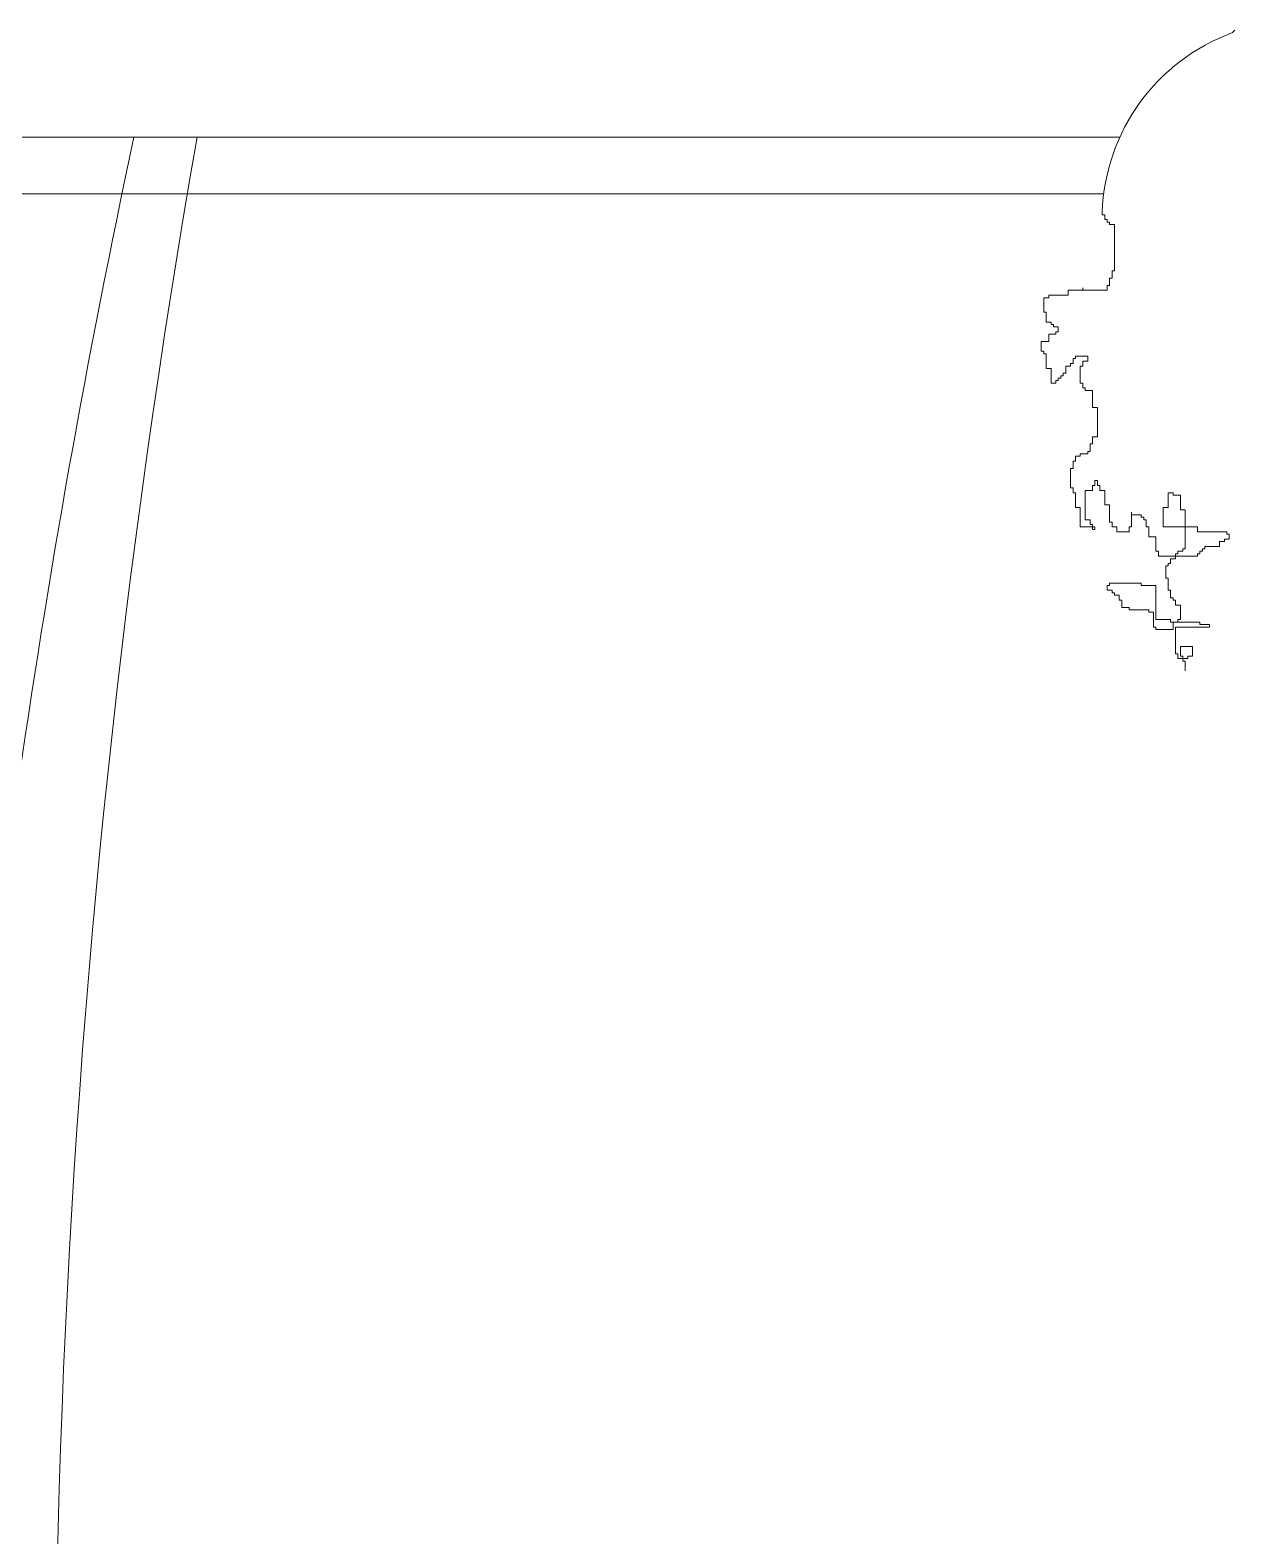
# Model space of a CAD drawing. Header units: millimetres. Extents: x 485872 to 486142, y -52344 to -52207.
# Drawn here: x 486103.331 to 486103.756, y -52333.97 to -52333.439 of the extents above; entities that cross this region are included whole.
import ezdxf

# ---------------------------------------------------------------- set-up
doc = ezdxf.new("R2010")
doc.units = ezdxf.units.MM
doc.header["$LTSCALE"] = 15
doc.layers.add('G', color=8, linetype='Continuous')

# ---------------------------------------------------------------- blocks, each defined once
blk = doc.blocks.new('A$C40DE41E0')
at = {"linetype": 'Continuous', "lineweight": 9, "ltscale": 0.8}
blk.add_lwpolyline([(87.77, 430.57, -0.112305), (501.18, 420.41, -0.343237), (538.89, 371.94), (538.89, 0), (522.89, 0, -0.045594), (497.74, 326.81), (84.56, 326.81, -0.02407), (54.32, 0), (34.71, 0, 0.067421), (0, 900), (22.31, 900, -0.034591), (89.21, 430.86, -0.034591)], format="xyb", dxfattribs=at)
blk = doc.blocks.new('sf')
at = {"color": 84, "lineweight": 5}
for p, q in [((17719.8, 471950.5), (17721.4, 471952.2)), ((17632, 471827.8), (17632, 471829.5)), ((17633.7, 471827.8), (17632, 471827.8)), ((17633.7, 471824.5), (17633.7, 471827.8)), ((17635.3, 471824.5), (17633.7, 471824.5)), ((17635.3, 471822.9), (17635.3, 471824.5)), ((17637, 471822.9), (17635.3, 471822.9)), ((17637, 471821.2), (17637, 471822.9)), ((17640.3, 471821.2), (17637, 471821.2)), ((17640.3, 471790), (17640.3, 471821.2)), ((17637, 471780.2), (17637, 471785.1)), ((17637, 471785.1), (17638.6, 471785.1)), ((17638.6, 471785.1), (17638.6, 471790)), ((17638.6, 471790), (17640.3, 471790)), ((17609, 471773.6), (17609, 471776.9)), ((17609, 471776.9), (17618.9, 471776.9)), ((17618.9, 471776.9), (17618.9, 471778.5)), ((17618.9, 471778.5), (17618.9, 471776.9)), ((17618.9, 471776.9), (17635.3, 471776.9)), ((17635.3, 471776.9), (17635.3, 471780.2)), ((17635.3, 471780.2), (17637, 471780.2)), ((17592.6, 471762.1), (17592.6, 471771.9)), ((17592.6, 471771.9), (17595.9, 471771.9)), ((17595.9, 471773.6), (17609, 471773.6)), ((17595.9, 471771.9), (17595.9, 471773.6)), ((17594.2, 471762.1), (17592.6, 471762.1)), ((17594.2, 471755.5), (17594.2, 471762.1)), ((17597.5, 471755.5), (17594.2, 471755.5)), ((17597.5, 471753.9), (17597.5, 471755.5)), ((17599.1, 471753.9), (17597.5, 471753.9)), ((17599.1, 471752.2), (17599.1, 471753.9)), ((17595.9, 471747.3), (17600.8, 471747.3)), ((17595.9, 471742.4), (17595.9, 471747.3)), ((17602.4, 471752.2), (17599.1, 471752.2)), ((17600.8, 471747.3), (17600.8, 471748.9)), ((17600.8, 471748.9), (17602.4, 471748.9)), ((17602.4, 471748.9), (17602.4, 471752.2)), ((17590.9, 471735.8), (17590.9, 471742.4)), ((17590.9, 471742.4), (17595.9, 471742.4)), ((17592.6, 471735.8), (17590.9, 471735.8)), ((17592.6, 471734.2), (17592.6, 471735.8)), ((17594.2, 471734.2), (17592.6, 471734.2)), ((17594.2, 471724.3), (17594.2, 471734.2)), ((17597.5, 471724.3), (17594.2, 471724.3)), ((17597.5, 471714.4), (17597.5, 471724.3)), ((17610.7, 471725.9), (17607.4, 471725.9)), ((17607.4, 471725.9), (17607.4, 471721)), ((17612.3, 471727.6), (17610.7, 471727.6)), ((17610.7, 471727.6), (17610.7, 471725.9)), ((17613.9, 471730.9), (17612.3, 471730.9)), ((17612.3, 471730.9), (17612.3, 471727.6)), ((17622.2, 471732.5), (17613.9, 471732.5)), ((17613.9, 471732.5), (17613.9, 471730.9)), ((17617.2, 471714.4), (17617.2, 471725.9)), ((17617.2, 471725.9), (17618.9, 471725.9)), ((17618.9, 471725.9), (17618.9, 471729.2)), ((17618.9, 471729.2), (17622.2, 471729.2)), ((17622.2, 471729.2), (17622.2, 471732.5)), ((17600.8, 471714.4), (17597.5, 471714.4)), ((17602.4, 471716.1), (17600.8, 471716.1)), ((17600.8, 471716.1), (17600.8, 471714.4)), ((17604.1, 471717.7), (17602.4, 471717.7)), ((17602.4, 471717.7), (17602.4, 471716.1)), ((17605.7, 471719.4), (17604.1, 471719.4)), ((17604.1, 471719.4), (17604.1, 471717.7)), ((17607.4, 471721), (17605.7, 471721)), ((17605.7, 471721), (17605.7, 471719.4)), ((17618.9, 471714.4), (17617.2, 471714.4)), ((17618.9, 471711.1), (17618.9, 471714.4)), ((17620.5, 471711.1), (17618.9, 471711.1)), ((17620.5, 471709.5), (17620.5, 471711.1)), ((17625.5, 471709.5), (17620.5, 471709.5)), ((17625.5, 471698), (17625.5, 471709.5)), ((17628.7, 471698), (17625.5, 471698)), ((17628.7, 471678.3), (17628.7, 471698)), ((17623.8, 471668.4), (17623.8, 471673.4)), ((17623.8, 471673.4), (17625.5, 471673.4)), ((17625.5, 471678.3), (17628.7, 471678.3)), ((17625.5, 471673.4), (17625.5, 471678.3)), ((17613.9, 471661.9), (17613.9, 471665.1)), ((17613.9, 471665.1), (17617.2, 471665.1)), ((17617.2, 471665.1), (17617.2, 471666.8)), ((17617.2, 471666.8), (17622.2, 471666.8)), ((17622.2, 471666.8), (17622.2, 471668.4)), ((17622.2, 471668.4), (17623.8, 471668.4)), ((17610.7, 471643.8), (17610.7, 471656.9)), ((17610.7, 471656.9), (17612.3, 471656.9)), ((17612.3, 471656.9), (17612.3, 471661.9)), ((17612.3, 471661.9), (17613.9, 471661.9)), ((17612.3, 471643.8), (17610.7, 471643.8)), ((17612.3, 471640.5), (17612.3, 471643.8)), ((17625.5, 471642.1), (17620.5, 471642.1)), ((17620.5, 471642.1), (17620.5, 471622.4)), ((17627.1, 471645.4), (17625.5, 471645.4)), ((17625.5, 471645.4), (17625.5, 471642.1)), ((17628.7, 471648.7), (17627.1, 471648.7)), ((17627.1, 471648.7), (17627.1, 471645.4)), ((17628.7, 471645.4), (17628.7, 471648.7)), ((17630.4, 471645.4), (17628.7, 471645.4)), ((17630.4, 471642.1), (17630.4, 471645.4)), ((17633.7, 471642.1), (17630.4, 471642.1)), ((17633.7, 471632.3), (17633.7, 471642.1)), ((17613.9, 471640.5), (17612.3, 471640.5)), ((17613.9, 471630.6), (17613.9, 471640.5)), ((17637, 471632.3), (17633.7, 471632.3)), ((17637, 471620.8), (17637, 471632.3)), ((17679.7, 471640.5), (17676.4, 471640.5)), ((17676.4, 471640.5), (17676.4, 471630.6)), ((17679.7, 471638.9), (17679.7, 471640.5)), ((17684.7, 471638.9), (17679.7, 471638.9)), ((17684.7, 471629), (17684.7, 471638.9)), ((17617.2, 471630.6), (17613.9, 471630.6)), ((17617.2, 471617.5), (17617.2, 471630.6)), ((17620.5, 471622.4), (17623.8, 471622.4)), ((17623.8, 471622.4), (17623.8, 471619.1)), ((17651.8, 471625.7), (17651.8, 471627.4)), ((17651.8, 471627.4), (17651.8, 471617.5)), ((17658.3, 471625.7), (17651.8, 471625.7)), ((17658.3, 471624.1), (17658.3, 471625.7)), ((17660, 471624.1), (17658.3, 471624.1)), ((17660, 471622.4), (17660, 471624.1)), ((17661.6, 471622.4), (17660, 471622.4)), ((17661.6, 471617.5), (17661.6, 471622.4)), ((17676.4, 471630.6), (17673.1, 471630.6)), ((17673.1, 471630.6), (17673.1, 471617.5)), ((17687.9, 471629), (17684.7, 471629)), ((17687.9, 471602.7), (17687.9, 471629)), ((17627.1, 471617.5), (17617.2, 471617.5)), ((17623.8, 471619.1), (17625.5, 471619.1)), ((17625.5, 471619.1), (17625.5, 471615.8)), ((17625.5, 471615.8), (17627.1, 471615.8)), ((17627.1, 471615.8), (17627.1, 471617.5)), ((17638.6, 471620.8), (17637, 471620.8)), ((17638.6, 471617.5), (17638.6, 471620.8)), ((17641.9, 471617.5), (17638.6, 471617.5)), ((17641.9, 471614.2), (17641.9, 471617.5)), ((17650.1, 471614.2), (17641.9, 471614.2)), ((17651.8, 471617.5), (17650.1, 471617.5)), ((17650.1, 471617.5), (17650.1, 471614.2)), ((17663.3, 471617.5), (17661.6, 471617.5)), ((17663.3, 471610.9), (17663.3, 471617.5)), ((17673.1, 471617.5), (17696.2, 471617.5)), ((17696.2, 471617.5), (17696.2, 471614.2)), ((17696.2, 471614.2), (17715.9, 471614.2)), ((17715.9, 471614.2), (17715.9, 471612.6)), ((17715.9, 471612.6), (17717.5, 471612.6)), ((17717.5, 471612.6), (17717.5, 471609.3)), ((17668.2, 471610.9), (17663.3, 471610.9)), ((17668.2, 471601.1), (17668.2, 471610.9)), ((17686.3, 471602.7), (17687.9, 471602.7)), ((17686.3, 471601.1), (17686.3, 471602.7)), ((17701.1, 471602.7), (17699.5, 471602.7)), ((17699.5, 471602.7), (17699.5, 471601.1)), ((17711, 471604.3), (17701.1, 471604.3)), ((17701.1, 471604.3), (17701.1, 471602.7)), ((17711, 471607.6), (17711, 471604.3)), ((17714.3, 471607.6), (17711, 471607.6)), ((17717.5, 471609.3), (17714.3, 471609.3)), ((17714.3, 471609.3), (17714.3, 471607.6)), ((17669.9, 471601.1), (17668.2, 471601.1)), ((17669.9, 471597.8), (17669.9, 471601.1)), ((17696.2, 471597.8), (17669.9, 471597.8)), ((17676.4, 471591.2), (17676.4, 471592.8)), ((17676.4, 471592.8), (17678.1, 471592.8)), ((17678.1, 471592.8), (17678.1, 471596.1)), ((17678.1, 471596.1), (17681.4, 471596.1)), ((17681.4, 471596.1), (17681.4, 471599.4)), ((17681.4, 471599.4), (17683, 471599.4)), ((17683, 471601.1), (17686.3, 471601.1)), ((17683, 471599.4), (17683, 471601.1)), ((17697.8, 471599.4), (17696.2, 471599.4)), ((17696.2, 471599.4), (17696.2, 471597.8)), ((17699.5, 471601.1), (17697.8, 471601.1)), ((17697.8, 471601.1), (17697.8, 471599.4)), ((17674.8, 471583), (17674.8, 471591.2)), ((17674.8, 471591.2), (17676.4, 471591.2)), ((17676.4, 471583), (17674.8, 471583)), ((17676.4, 471574.8), (17676.4, 471583)), ((17637, 471578.1), (17635.3, 471578.1)), ((17635.3, 471578.1), (17635.3, 471574.8)), ((17635.3, 471574.8), (17638.6, 471574.8)), ((17658.3, 471579.7), (17637, 471579.7)), ((17637, 471579.7), (17637, 471578.1)), ((17638.6, 471574.8), (17638.6, 471573.1)), ((17638.6, 471573.1), (17640.3, 471573.1)), ((17640.3, 471573.1), (17640.3, 471571.5)), ((17640.3, 471571.5), (17643.5, 471571.5)), ((17643.5, 471571.5), (17643.5, 471568.2)), ((17658.3, 471578.1), (17658.3, 471579.7)), ((17668.2, 471578.1), (17658.3, 471578.1)), ((17668.2, 471555.1), (17668.2, 471578.1)), ((17678.1, 471574.8), (17676.4, 471574.8)), ((17678.1, 471569.8), (17678.1, 471574.8)), ((17643.5, 471568.2), (17645.2, 471568.2)), ((17645.2, 471568.2), (17645.2, 471563.3)), ((17645.2, 471563.3), (17650.1, 471563.3)), ((17650.1, 471563.3), (17650.1, 471561.6)), ((17650.1, 471561.6), (17663.3, 471561.6)), ((17663.3, 471561.6), (17663.3, 471560)), ((17679.7, 471569.8), (17678.1, 471569.8)), ((17679.7, 471568.2), (17679.7, 471569.8)), ((17681.4, 471568.2), (17679.7, 471568.2)), ((17681.4, 471564.9), (17681.4, 471568.2)), ((17684.7, 471564.9), (17681.4, 471564.9)), ((17684.7, 471555.1), (17684.7, 471564.9)), ((17663.3, 471560), (17666.6, 471560)), ((17666.6, 471560), (17666.6, 471550.1)), ((17678.1, 471555.1), (17668.2, 471555.1)), ((17678.1, 471553.4), (17678.1, 471555.1)), ((17697.8, 471553.4), (17678.1, 471553.4)), ((17679.7, 471548.5), (17679.7, 471553.4)), ((17679.7, 471553.4), (17683, 471553.4)), ((17683, 471553.4), (17683, 471555.1)), ((17683, 471555.1), (17684.7, 471555.1)), ((17697.8, 471551.8), (17697.8, 471553.4)), ((17704.4, 471551.8), (17697.8, 471551.8)), ((17704.4, 471550.1), (17704.4, 471551.8)), ((17666.6, 471550.1), (17668.2, 471550.1)), ((17668.2, 471550.1), (17668.2, 471548.5)), ((17668.2, 471548.5), (17679.7, 471548.5)), ((17681.4, 471532), (17681.4, 471550.1)), ((17681.4, 471550.1), (17704.4, 471550.1)), ((17683, 471532), (17681.4, 471532)), ((17683, 471528.8), (17683, 471532)), ((17684.7, 471530.4), (17684.7, 471537)), ((17684.7, 471537), (17692.9, 471537)), ((17692.9, 471537), (17692.9, 471530.4)), ((17689.6, 471528.8), (17683, 471528.8)), ((17686.3, 471530.4), (17684.7, 471530.4)), ((17686.3, 471527.1), (17686.3, 471530.4)), ((17687.9, 471527.1), (17686.3, 471527.1)), ((17687.9, 471520.5), (17687.9, 471527.1)), ((17692.9, 471530.4), (17689.6, 471530.4)), ((17689.6, 471530.4), (17689.6, 471528.8))]:
    blk.add_line(p, q, dxfattribs=at)
blk.add_arc((17765.7, 471824.8), 133.8, 110.089, 178.0083, dxfattribs=at)

msp = doc.modelspace()

# ---------------------------------------------------------------- linework, layer by layer
at = {"layer": 'G', "lineweight": 0}
for points in [[(486103.71566, -52333.47664), (486102.33886, -52333.47664)], [(486102.33886, -52333.49664), (486103.70998, -52333.49664)], [(486103.70998, -52333.49664), (486102.33886, -52333.49664)]]:
    msp.add_lwpolyline(points, dxfattribs=at)

# ---------------------------------------------------------------- block references
at = {"lineweight": 5, "xscale": 0.0005240255359560251, "yscale": 0.0005240255359560251, "zscale": 0.0005240255359560251}
msp.add_blockref('sf', (486094.46981, -52580.75383), dxfattribs=at)
at = {"xscale": -0.001, "yscale": 0.001, "zscale": 0.001}
msp.add_blockref('A$C40DE41E0', (486103.38974, -52334.37664), dxfattribs=at)

doc.saveas('drawing.dxf')
